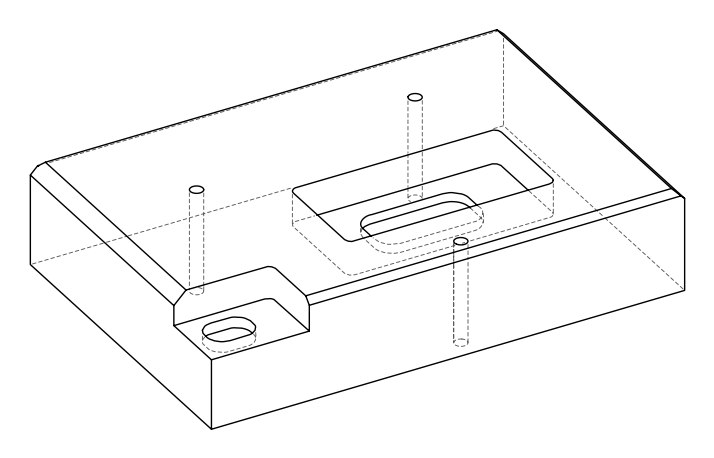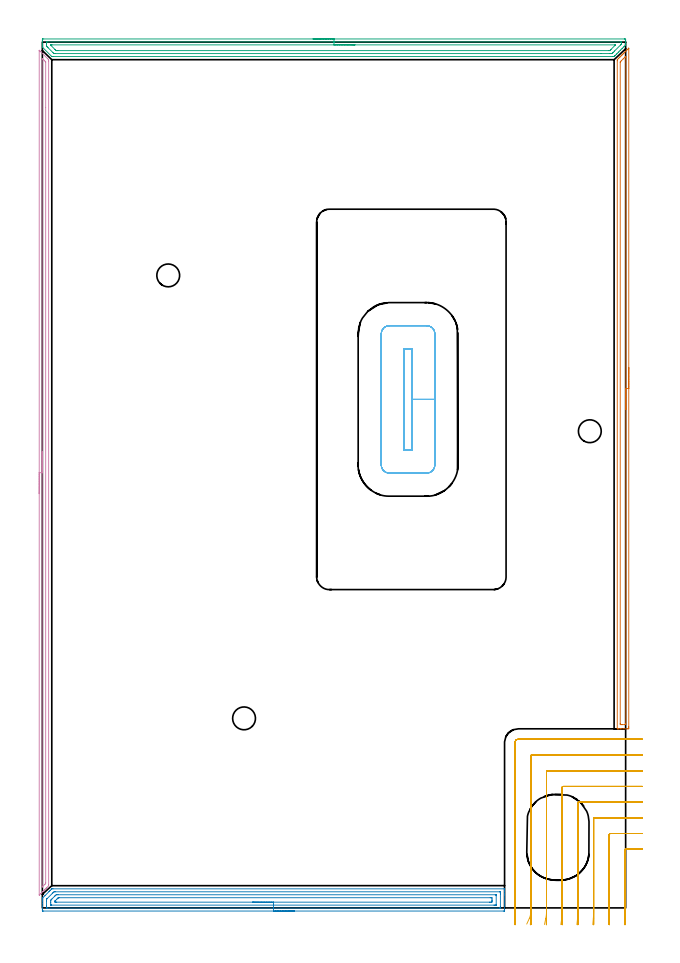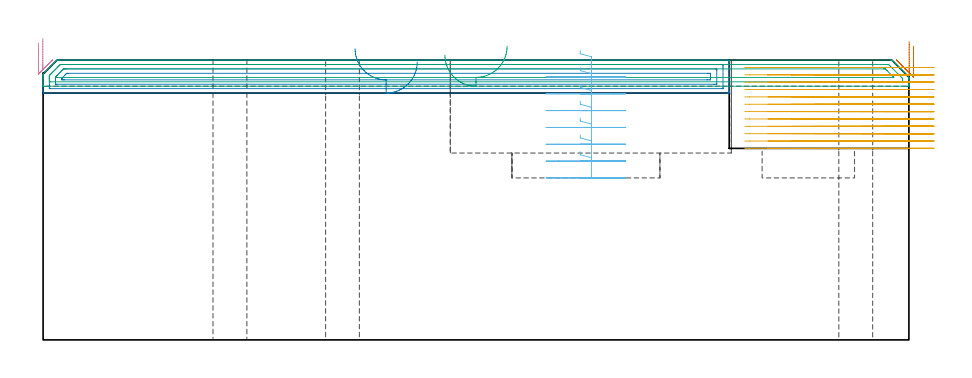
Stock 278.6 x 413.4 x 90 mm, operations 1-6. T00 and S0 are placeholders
(PLAN: 14 operations, 6 tool changes, 101 min)
(1 AREA_MILL | FG_CHAMFER_SURFACE | UGT0205_001 | 5.36 min | 5007 mm3)
(2 AREA_MILL_1 | FG_CHAMFER_SURFACE_1 | UGT0205_001 | 7.27 min | 12730 mm3)
(3 AREA_MILL_2 | FG_CHAMFER_SURFACE_2 | UGT0205_001 | 6.85 min | 9745 mm3)
(4 AREA_MILL_3 | FG_CHAMFER_SURFACE_3 | UGT0205_001 | 6.56 min | 4020 mm3)
(5 MILL_CORNER_NOTCH_RECTANGULAR | CORNER_NOTCH_RECTANGULAR | NXT0201_013 | Follow Part, ap 2.5, ae 75% | 20.86 min | 139707 mm3)
(6 MILL_RECTANGULAR_POCKET | POCKET_RECTANGULAR_STRAIGHT | UGT0201_105 | Follow Part, ap 5.5, ae 75% | 5.15 min | 159506 mm3)
(7 MILL_RECTANGULAR_POCKET_1 | POCKET_RECTANGULAR_STRAIGHT_1 | NXT0201_013 | Follow Part, ap 2.5, ae 75% | 47.19 min | 364197 mm3)
(8 MILL_RECTANGULAR_POCKET_2 | POCKET_RECTANGULAR_STRAIGHT_2 | UGT0201_105 | Follow Part, ap 5.5, ae 75% | 0.47 min | 10042 mm3)
(9 SPOT_DRILL | STEP1HOLE | NXT0321_9005460120000 | 0.03 min | 26 mm3)
(10 SPOT_DRILL_1 | STEP1HOLE_1 | NXT0321_9005460120000 | 0.03 min | 25 mm3)
(11 SPOT_DRILL_2 | STEP1HOLE_2 | NXT0321_9005460120000 | 0.03 min | 12 mm3)
(12 DRILL_THROUGH_HOLE_INTO_CENTER | STEP1HOLE | UGT0301_221 | 0.39 min | 8352 mm3)
(13 DRILL_THROUGH_HOLE_INTO_CENTER_1 | STEP1HOLE_1 | UGT0301_221 | 0.39 min | 8352 mm3)
(14 DRILL_THROUGH_HOLE_INTO_CENTER_2 | STEP1HOLE_2 | UGT0301_221 | 0.39 min | 8385 mm3)
(TOOL UGT0205_001 | Chamfer Mill 20 x 3 x 45 deg. | D20 FL50 Z2)
(TOOL NXT0201_013 | ENDMILL 10mm | D10 FL30 Z4)
(TOOL UGT0201_105 | End Mill 22 mm | D22 FL25 Z2)
(TOOL NXT0321_9005460120000 | NC Spot Drill, 142deg, 12mm, Carbide, Uncoated | D12 PA142 FL30 Z2)
(TOOL UGT0301_221 | Twist Drill 10.9 mm | D10.9 PA118 FL92 Z2)
(OP 1 AREA_MILL)
G17 G21 G94 G90
T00 M6
G54
G17 G0 G90 X280. Y258. S1061 M3
G43 Z100. H0
Z94.5
G94 G1 Y257.962 Z93.628 F250.
Y257.848 Z92.764
Y257.659 Z91.912
Y257.397 Z91.08
Y257.063 Z90.274
Y256.66 Z89.5
Y256.192 Z88.764
Y255.66 Z88.072
Y255.071 Z87.429
Y254.428 Z86.84
Y253.736 Z86.308
Y253. Z85.84
Y252.226 Z85.437
Y251.42 Z85.103
Y250.588 Z84.841
Y249.736 Z84.652
Y248.872 Z84.538
Y248. Z84.5
Y86.489
X279.999 Y86.131 Z84.501
X279.994 Y85.601 Z84.503
X279.991 Y85.508 Z84.505
X279.468 Y85.5 Z85.028
X277.694 Z86.801
X276.285 Z88.212
X275.919 Z88.576
X275.188 Z89.311
X274.938 Z89.561
X274.536 Z89.955
X274.503 Y85.509 Z89.988
X274.5 Y85.684 Z90.
Y404.503
X274.507 Y405. Z89.993
X274.523 Y405.023 Z89.977
X275.032 Y405.534 Z89.464
X275.424 Y405.924 Z89.076
X275.53 Y406.03 Z88.97
X275.791 Y406.291 Z88.708
X275.919 Y406.421 Z88.577
X276.291 Y406.791 Z88.209
X276.438 Y406.938 Z88.061
X276.685 Y407.186 Z87.813
X276.806 Y407.308 Z87.69
X277.157 Y407.657 Z87.342
X277.347 Y407.847 Z87.153
X277.579 Y408.08 Z86.919
X277.694 Y408.195 Z86.802
X278.024 Y408.524 Z86.476
X278.256 Y408.756 Z86.244
X278.473 Y408.974 Z86.025
X278.581 Y409.083 Z85.915
X279.024 Y409.525 Z85.475
X279.468 Y409.97 Z85.028
X279.912 Y410.412 Z84.588
X279.967 Y410.465 Z84.532
X279.994 Y410.483 Z84.504
X280. Y410.465 Z84.5
Y248.
X278.586 Z85.914
Y87.92
X278.581 Y87.51 Z85.919
X278.109 Y87.501 Z86.391
X276.806 Y87.5 Z87.694
X276.334 Y87.501 Z88.166
X275.919 Y87.51 Z88.581
X275.914 Y87.92 Z88.586
Y87.925
Y403.609
X275.919 Y403.957 Z88.581
X276.187 Y404.233 Z88.313
X276.453 Y404.503 Z88.047
X277.347 Y405.397 Z87.153
X278.241 Y406.291 Z86.259
X278.413 Y406.46 Z86.087
X278.581 Y406.619 Z85.919
X278.586 Y406.291 Z85.914
Y248.
Y247.128 Z85.952
Y246.264 Z86.066
Y245.412 Z86.255
Y244.58 Z86.517
Y243.774 Z86.851
Y243. Z87.254
Y242.264 Z87.723
Y241.572 Z88.254
Y240.929 Z88.843
Y240.34 Z89.486
Y239.808 Z90.179
Y239.34 Z90.914
Y238.937 Z91.688
Y238.603 Z92.494
Y238.341 Z93.326
Y238.152 Z94.178
Y238.038 Z95.043
Y238. Z95.914
G0 Z100.
M5
M2
(OP 2 AREA_MILL_1)
G17 G21 G94 G90
T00 M6
G54
G17 G0 G90 X120.35 Y-1.5 S1061 M3
G43 Z100. H0
Z89.4
G94 G1 X120.312 Z88.528 F250.
X120.198 Z87.664
X120.009 Z86.812
X119.747 Z85.98
X119.413 Z85.174
X119.01 Z84.4
X118.542 Z83.664
X118.01 Z82.972
X117.421 Z82.329
X116.778 Z81.74
X116.086 Z81.208
X115.35 Z80.74
X114.576 Z80.337
X113.77 Z80.003
X112.938 Z79.741
X112.086 Z79.552
X111.222 Z79.438
X110.35 Z79.4
X0.603
X0.15 Y-1.495 Z79.402
X0.009 Y-1.491 Z79.405
X0. Y-1.048 Z79.848
Y0.715 Z81.61
Y2.169 Z83.065
Y3.359 Z84.254
Y3.978 Z84.877
Y4.241 Z85.14
X0.001 Y4.373 Z85.272
X0.01 Y4.607 Z85.504
X0.082 Y4.681 Z85.579
X0.157 Y4.758 Z85.655
X1.227 Y5.827 Z86.726
X3.166 Y7.767 Z88.665
X3.279 Y7.881 Z88.777
X3.635 Y8.235 Z89.135
X3.809 Y8.41 Z89.309
X4.49 Y9.09 Z89.988
X4.504 Y9.093 Z89.989
X5.064 Y9.1 Z90.
X220.543
X220.692 Y9.097 Z89.988
X220.695 Y9.096 Z89.987
X220.7 Y8.783 Z89.682
Y8.385 Z89.285
Y7.767 Z88.661
Y6.576 Z87.473
Y6.004 Z86.898
Y-1.048 Z79.849
X220.698 Y-1.336 Z79.561
X220.69 Y-1.492 Z79.406
X220.533 Y-1.499 Z79.399
X220.097 Y-1.5 Z79.4
X110.35
Y-0.086 Z80.814
X2.387 Y-0.085 Z80.815
X2.304 Y-0.084 Z80.816
X2.024 Y-0.079 Z80.821
X2.01 Y0.012 Z80.912
X2.003 Y0.213 Z81.113
X2.001 Y0.715 Z81.615
X2. Y1.097 Z81.997
Y3.359 Z84.259
Y3.741 Z84.641
X2.003 Y3.991 Z84.891
X2.007 Y4.116 Z85.016
X2.01 Y4.145 Z85.045
X2.032 Y4.172 Z85.072
X2.094 Y4.241 Z85.141
X2.238 Y4.388 Z85.288
X2.387 Y4.538 Z85.438
X4.735 Y6.885 Z87.785
X4.899 Y7.049 Z87.949
X5.064 Y7.213 Z88.113
X5.348 Y7.486 Z88.386
X5.556 Y7.679 Z88.579
X5.956 Y7.684 Z88.584
X6.039 Y7.685 Z88.585
X218.313
X218.396 Y7.684 Z88.584
X218.676 Y7.679 Z88.579
X218.69 Y7.588 Z88.488
X218.697 Y7.387 Z88.287
X218.699 Y6.885 Z87.785
X218.7 Y6.503 Z87.403
X218.699 Y0.715 Z81.615
X218.698 Y0.334 Z81.234
X218.69 Y-0.05 Z80.85
X218.684 Y-0.08 Z80.82
X218.666 Y-0.081 Z80.819
X218.617 Y-0.084 Z80.816
X218.515 Y-0.085 Z80.815
X218.313 Y-0.086 Z80.814
X110.35
Y1.328 Z82.228
X4.443 Y1.329 Z82.229
X4.172 Y1.33 Z82.23
X4.082 Y1.332 Z82.232
X4.018 Y1.335 Z82.235
X4.01 Y1.427 Z82.327
X4.004 Y1.596 Z82.496
X4.001 Y1.765 Z82.665
X4. Y2.647 Z83.547
X4.001 Y3.359 Z84.259
X4.002 Y3.527 Z84.427
X4.01 Y3.696 Z84.596
X4.172 Y3.869 Z84.769
X4.357 Y4.057 Z84.957
X4.54 Y4.241 Z85.141
X5.956 Y5.657 Z86.557
X6.131 Y5.831 Z86.731
X6.308 Y6.004 Z86.904
X6.584 Y6.265 Z87.165
X6.848 Y6.268 Z87.168
X7.47 Y6.271 Z87.171
X216.257
X216.528 Y6.27 Z87.17
X216.618 Y6.268 Z87.168
X216.682 Y6.265 Z87.165
X216.69 Y6.173 Z87.073
X216.696 Y6.004 Z86.904
X216.699 Y5.835 Z86.735
Y1.428 Z82.328
X216.693 Y1.371 Z82.271
X216.688 Y1.335 Z82.235
X216.663 Y1.333 Z82.233
X216.528 Y1.331 Z82.231
X215.907 Y1.329 Z82.229
X215.636 Y1.328 Z82.228
X110.35
Y2.743 Z83.643
X6.848
X6.579 Y2.744 Z83.644
X6.13 Y2.748 Z83.648
X6.015 Y2.75 Z83.65
X6.009 Y2.931 Z83.831
X6.007 Y3.123 Z84.023
X6.01 Y3.219 Z84.119
X6.019 Y3.258 Z84.158
X6.036 Y3.28 Z84.18
X6.111 Y3.359 Z84.259
X6.989 Y4.241 Z85.141
X7.364 Y4.613 Z85.513
X7.492 Y4.737 Z85.637
X7.596 Y4.835 Z85.735
X7.627 Y4.85 Z85.75
X7.663 Y4.853 Z85.753
X7.741 Y4.855 Z85.755
X8.009 Y4.857 Z85.757
X213.852
X214.121 Y4.856 Z85.756
X214.583 Y4.852 Z85.752
X214.689 Y4.85 Z85.75
X214.7 Y4.241 Z85.141
Y3.403 Z84.303
X214.699 Y3.359 Z84.259
X214.69 Y2.94 Z83.84
X214.674 Y2.75 Z83.65
X214.471 Y2.747 Z83.647
X213.852 Y2.744 Z83.644
X213.583 Y2.743 Z83.643
X110.35
X109.478 Z83.681
X108.614 Z83.795
X107.762 Z83.983
X106.93 Z84.246
X106.124 Z84.58
X105.35 Z84.982
X104.614 Z85.451
X103.922 Z85.982
X103.279 Z86.572
X102.69 Z87.215
X102.158 Z87.907
X101.69 Z88.643
X101.287 Z89.416
X100.953 Z90.222
X100.691 Z91.054
X100.502 Z91.906
X100.388 Z92.771
X100.35 Z93.643
G0 Z100.
M5
M2
(OP 3 AREA_MILL_2)
G17 G21 G94 G90
T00 M6
G54
G17 G0 G90 X129.25 Y414.9 S1061 M3
G43 Z100. H0
Z91.6
G94 G1 X129.288 Z90.728 F250.
X129.402 Z89.864
X129.591 Z89.012
X129.853 Z88.18
X130.187 Z87.374
X130.59 Z86.6
X131.059 Z85.864
X131.59 Z85.172
X132.179 Z84.529
X132.822 Z83.94
X133.514 Z83.409
X134.25 Z82.94
X135.024 Z82.537
X135.83 Z82.203
X136.662 Z81.941
X137.514 Z81.752
X138.378 Z81.638
X139.25 Z81.6
X277.869
X278.004 Y414.899 Z81.601
X278.498 Y414.891 Z81.605
X278.5 Y414.643 Z81.854
Y414.275 Z82.221
Y413.75 Z82.746
Y413.381 Z83.114
Y412.593 Z83.905
Y412.488 Z84.01
Y412.093 Z84.405
X278.497 Y412.041 Z84.457
X278.494 Y412.005 Z84.492
X278.465 Y411.968 Z84.53
X278.312 Y411.811 Z84.688
X277.876 Y411.376 Z85.124
X277.649 Y411.147 Z85.349
X276.983 Y410.483 Z86.017
X276.755 Y410.253 Z86.243
X276.091 Y409.591 Z86.909
X275.861 Y409.359 Z87.137
X275.199 Y408.699 Z87.801
X274.967 Y408.465 Z88.031
X274.306 Y407.806 Z88.694
X274.073 Y407.572 Z88.925
X273.397 Y406.897 Z89.603
X273.331 Y406.831 Z89.669
X273.02 Y406.523 Z89.977
X273. Y406.507 Z89.993
X272.503 Y406.5 Z90.
X5.103
X4.505 Y406.499 Z89.984
X4.348 Y406.65 Z89.847
X0.146 Y410.852 Z85.644
X0.072 Y410.925 Z85.568
X0.01 Y410.998 Z85.493
X0.002 Y411.065 Z85.426
X0. Y411.515 Z84.984
Y411.751 Z84.749
Y412.488 Z84.008
Y413.75 Z82.747
X0.003 Y414.275 Z82.22
X0.007 Y414.891 Z81.605
X0.014 Y414.893 Z81.603
X0.632 Y414.9 Z81.6
X139.25
Y413.486 Z83.014
X276.08 Y413.485 Z83.015
X276.184 Y413.484 Z83.016
X276.392 Y413.479 Z83.021
X276.491 Y413.472 Z83.028
X276.494 Y413.441 Z83.059
X276.496 Y413.381 Z83.119
X276.497 Y412.964 Z83.536
X276.49 Y412.488 Z84.012
X276.478 Y412.439 Z84.061
X276.442 Y412.398 Z84.102
X276.384 Y412.336 Z84.164
X276.309 Y412.259 Z84.241
X276.08 Y412.029 Z84.471
X273.18 Y409.129 Z87.371
X272.503 Y408.452 Z88.048
X272.285 Y408.236 Z88.264
X272.062 Y408.018 Z88.482
X271.971 Y407.933 Z88.567
X271.816 Y407.921 Z88.579
X271.71 Y407.917 Z88.583
X271.608 Y407.915 Z88.585
X270.818 Y407.914 Z88.586
X266.682
X5.997
X5.55 Y407.921 Z88.579
X5.509 Y407.952 Z88.548
X5.438 Y408.018 Z88.482
X5.103 Y408.347 Z88.153
X2.75 Y410.7 Z85.8
X2.42 Y411.031 Z85.469
X2.145 Y411.315 Z85.185
X2.01 Y411.456 Z85.044
X2.007 Y411.594 Z84.906
X2.001 Y412.012 Z84.488
Y412.488 Z84.012
X2.002 Y412.906 Z83.594
X2.01 Y413.381 Z83.119
X2.012 Y413.479 Z83.021
X2.211 Y413.483 Z83.017
X2.316 Y413.485 Z83.015
X139.25 Y413.486 Z83.014
Y412.072 Z84.428
X273.397 Y412.071 Z84.429
X273.49 Y412.07 Z84.43
X273.608 Y412.067 Z84.433
X273.644 Y412.065 Z84.435
X273.624 Y412.035 Z84.465
X273.574 Y411.979 Z84.521
X273.495 Y411.896 Z84.604
X273.397 Y411.796 Z84.704
X271.508 Y409.907 Z86.593
X271.407 Y409.806 Z86.694
X271.057 Y409.463 Z87.037
X270.938 Y409.349 Z87.151
X270.919 Y409.335 Z87.165
X270.893 Y409.333 Z87.167
X270.833 Y409.33 Z87.17
X270.714 Y409.329 Z87.171
X270.298 Y409.328 Z87.172
X7.37 Y409.329 Z87.171
X6.892 Y409.33 Z87.17
X6.733 Y409.332 Z87.168
X6.606 Y409.335 Z87.165
X6.572 Y409.339 Z87.161
X6.547 Y409.36 Z87.14
X6.495 Y409.408 Z87.092
X6.093 Y409.806 Z86.694
X5.997 Y409.902 Z86.598
X4.209 Y411.692 Z84.808
X4.069 Y411.842 Z84.658
X4.01 Y411.913 Z84.587
X4.007 Y411.956 Z84.544
Y412.022 Z84.478
X4.01 Y412.063 Z84.437
X4.069 Y412.065 Z84.435
X4.209 Y412.068 Z84.432
X4.626 Y412.071 Z84.429
X139.25 Y412.072 Z84.428
X140.122 Z84.467
X140.987 Z84.58
X141.838 Z84.769
X142.67 Z85.032
X143.476 Z85.365
X144.25 Z85.768
X144.986 Z86.237
X145.678 Z86.768
X146.321 Z87.357
X146.91 Z88.001
X147.442 Z88.693
X147.91 Z89.428
X148.313 Z90.202
X148.647 Z91.008
X148.909 Z91.84
X149.098 Z92.692
X149.212 Z93.557
X149.25 Z94.428
G0 Z100.
M5
M2
(OP 4 AREA_MILL_3)
G17 G21 G94 G90
T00 M6
G54
G17 G0 G90 X-1.5 Y197.8 S1061 M3
G43 Z100. H0
Z95.5
G94 G1 Y197.838 Z94.628 F250.
Y197.952 Z93.764
Y198.141 Z92.912
Y198.403 Z92.08
Y198.737 Z91.274
Y199.14 Z90.5
Y199.609 Z89.764
Y200.14 Z89.072
Y200.729 Z88.429
Y201.372 Z87.84
Y202.064 Z87.308
Y202.8 Z86.84
Y203.574 Z86.437
Y204.38 Z86.103
Y205.212 Z85.841
Y206.064 Z85.652
Y206.928 Z85.538
Y207.8 Z85.5
Y409.203
X-1.495 Y409.473 Z85.505
X-1.494 Y409.482 Z85.506
X-1.473 Y409.473 Z85.527
X-1.419 Y409.419 Z85.581
X-1.017 Y409.019 Z85.979
X2.517 Y405.484 Z89.515
X2.962 Y405.038 Z89.961
X2.998 Y404.995 Z89.985
X3. Y404.409 Z90.
Y11.191
X2.998 Y10.604 Z89.985
X2.962 Y10.561 Z89.961
X2.168 Y9.768 Z89.168
X1.928 Y9.527 Z88.925
X1.805 Y9.404 Z88.802
X1.304 Y8.904 Z88.304
X1.045 Y8.643 Z88.041
X0.911 Y8.51 Z87.908
X0.44 Y8.04 Z87.44
X0.161 Y7.759 Z87.157
X-0.424 Y7.176 Z86.576
X-0.723 Y6.875 Z86.272
X-1.259 Y6.34 Z85.74
X-1.324 Y6.276 Z85.675
X-1.459 Y6.147 Z85.539
X-1.495 Y6.116 Z85.503
X-1.5 Y6.317 Z85.5
Y207.8
X-0.086 Z86.914
X-0.085 Y405.253 Z86.915
X-0.083 Y405.303 Z86.917
X-0.067 Y405.605 Z86.933
X0.026 Y405.518 Z87.026
X0.247 Y405.303 Z87.247
X0.75 Y404.8 Z87.75
X1.14 Y404.409 Z88.14
X1.538 Y404.001 Z88.538
X1.579 Y403.955 Z88.579
X1.582 Y403.933 Z88.582
X1.585 Y403.881 Z88.585
X1.586 Y382.206 Z88.586
X1.585 Y12.085 Z88.585
X1.579 Y11.667 Z88.579
X1.383 Y11.445 Z88.383
X1.14 Y11.191 Z88.14
X0.154 Y10.204 Z87.154
X0.054 Y10.107 Z87.054
X-0.044 Y10.018 Z86.956
X-0.079 Y9.997 Z86.921
X-0.085 Y10.248 Z86.915
Y10.297
X-0.086 Y207.8 Z86.914
Y208.672 Z86.952
Y209.537 Z87.066
Y210.388 Z87.255
Y211.22 Z87.517
Y212.026 Z87.851
Y212.8 Z88.254
Y213.536 Z88.723
Y214.228 Z89.254
Y214.871 Z89.843
Y215.46 Z90.486
Y215.992 Z91.178
Y216.46 Z91.914
Y216.863 Z92.688
Y217.197 Z93.494
Y217.459 Z94.326
Y217.648 Z95.178
Y217.762 Z96.043
Y217.8 Z96.914
G0 Z100.
M5
M2
(OP 5 MILL_CORNER_NOTCH_RECTANGULAR)
G17 G21 G94 G90
T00 M6
G54
G17 G0 G90 X286.5 Y28. S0 M3
G43 Z100. H0
Z87.633
G94 G1 X283.5 F250.
X278.696 F500.
G3 X278.2 Y27.504 R0.5
G1 Y-1.887
G2 X278.108 Y-5. R52.5
G1 X277.93 Y-7.995 F250.
G0 Z100.
X286.5 Y35.5
Z87.633
G1 X283.5
X271.196 F500.
G3 X270.7 Y35.004 R0.5
G1 Y-1.887
G2 X270.592 Y-5. R45.
G1 X270.385 Y-7.993 F250.
G0 Z100.
X286.5 Y43.
Z87.633
G1 X283.5
X263.696 F500.
G3 X263.2 Y42.504 R0.5
G1 Y-1.887
G2 X263.071 Y-5. R37.5
G1 X262.822 Y-7.99 F250.
G0 Z100.
X286.5 Y50.5
Z87.633
G1 X283.5
X256.196 F500.
G3 X255.7 Y50.004 R0.5
G1 Y-1.887
G2 X255.538 Y-5. R30.
G1 X255.227 Y-7.984 F250.
G0 Z100.
X286.5 Y58.
Z87.633
G1 X283.5
X248.696 F500.
G3 X248.2 Y57.504 R0.5
G1 Y-1.887
G2 X247.984 Y-5. R22.5
G1 X247.569 Y-7.971 F250.
G0 Z100.
X286.5 Y65.5
Z87.633
G1 X283.5
X241.197 F500.
G3 X240.7 Y65.003 R0.5
G1 Y-1.887
G2 X240.373 Y-5. R15.
G1 X239.751 Y-7.935 F250.
G0 Z100.
X286.5 Y73.
Z87.633
G1 X283.5
X233.697 F500.
G3 X233.2 Y72.503 R0.5
G1 Y-1.887
G2 X232.524 Y-5. R7.5
G1 X231.279 Y-7.729 F250.
G0 Z100.
X286.5 Y80.5
Z87.633
G1 X283.5
X227.2 F500.
G3 X225.7 Y79. R1.5
G1 Y-1.887
Y-4.887 F250.
G0 Z100.
X286.5 Y28.
Z85.267
G1 X283.5
X278.696 F500.
G3 X278.2 Y27.504 R0.5
G1 Y-4.473
G2 X278.197 Y-5. R52.5
G1 X278.167 Y-8. F250.
G0 Z100.
X286.5 Y35.5
Z85.267
G1 X283.5
X271.196 F500.
G3 X270.7 Y35.004 R0.5
G1 Y-4.473
G2 X270.697 Y-5. R45.
G1 X270.662 Y-8. F250.
G0 Z100.
X286.5 Y43.
Z85.267
G1 X283.5
X263.696 F500.
G3 X263.2 Y42.504 R0.5
G1 Y-4.473
G2 X263.196 Y-5. R37.5
G1 X263.154 Y-8. F250.
G0 Z100.
X286.5 Y50.5
Z85.267
G1 X283.5
X256.196 F500.
G3 X255.7 Y50.004 R0.5
G1 Y-4.473
G2 X255.695 Y-5. R30.
G1 X255.643 Y-8. F250.
G0 Z100.
X286.5 Y58.
Z85.267
G1 X283.5
X248.696 F500.
G3 X248.2 Y57.504 R0.5
G1 Y-4.473
G2 X248.194 Y-5. R22.5
G1 X248.124 Y-7.999 F250.
G0 Z100.
X286.5 Y65.5
Z85.267
G1 X283.5
X241.197 F500.
G3 X240.7 Y65.003 R0.5
G1 Y-4.473
G2 X240.691 Y-5. R15.
G1 X240.585 Y-7.998 F250.
G0 Z100.
X286.5 Y73.
Z85.267
G1 X283.5
X233.697 F500.
G3 X233.2 Y72.503 R0.5
G1 Y-4.473
G2 X233.181 Y-5. R7.5
G1 X232.971 Y-7.993 F250.
G0 Z100.
X286.5 Y80.5
Z85.267
G1 X283.5
X227.2 F500.
G3 X225.7 Y79. R1.5
G1 Y-4.473
Y-7.473 F250.
G0 Z100.
X286.5 Y28.
Z82.9
G1 X283.5
X278.696 F500.
G3 X278.2 Y27.504 R0.5
G1 Y-5.
Y-8. F250.
G0 Z100.
X286.5 Y35.5
Z82.9
G1 X283.5
X271.196 F500.
G3 X270.7 Y35.004 R0.5
G1 Y-5.
Y-8. F250.
G0 Z100.
X286.5 Y43.
Z82.9
G1 X283.5
X263.696 F500.
G3 X263.2 Y42.504 R0.5
G1 Y-5.
Y-8. F250.
G0 Z100.
X286.5 Y50.5
Z82.9
G1 X283.5
X256.196 F500.
G3 X255.7 Y50.004 R0.5
G1 Y-5.
Y-8. F250.
G0 Z100.
X286.5 Y58.
Z82.9
G1 X283.5
X248.696 F500.
G3 X248.2 Y57.504 R0.5
G1 Y-5.
Y-8. F250.
G0 Z100.
X286.5 Y65.5
Z82.9
G1 X283.5
X241.197 F500.
G3 X240.7 Y65.003 R0.5
G1 Y-5.
Y-8. F250.
G0 Z100.
X286.5 Y73.
Z82.9
G1 X283.5
X233.697 F500.
G3 X233.2 Y72.503 R0.5
G1 Y-5.
Y-8. F250.
G0 Z100.
X286.5 Y80.5
Z82.9
G1 X283.5
X227.2 F500.
G3 X225.7 Y79. R1.5
G1 Y-5.
Y-8. F250.
G0 Z100.
X286.5 Y28.
Z80.533
G1 X283.5
X278.696 F500.
G3 X278.2 Y27.504 R0.5
G1 Y-5.
Y-8. F250.
G0 Z100.
X286.5 Y35.5
Z80.533
G1 X283.5
X271.196 F500.
G3 X270.7 Y35.004 R0.5
G1 Y-5.
Y-8. F250.
G0 Z100.
X286.5 Y43.
Z80.533
G1 X283.5
X263.696 F500.
G3 X263.2 Y42.504 R0.5
G1 Y-5.
Y-8. F250.
G0 Z100.
X286.5 Y50.5
Z80.533
G1 X283.5
X256.196 F500.
G3 X255.7 Y50.004 R0.5
G1 Y-5.
Y-8. F250.
G0 Z100.
X286.5 Y58.
Z80.533
G1 X283.5
X248.696 F500.
G3 X248.2 Y57.504 R0.5
G1 Y-5.
Y-8. F250.
G0 Z100.
X286.5 Y65.5
Z80.533
G1 X283.5
X241.197 F500.
G3 X240.7 Y65.003 R0.5
G1 Y-5.
Y-8. F250.
G0 Z100.
X286.5 Y73.
Z80.533
G1 X283.5
X233.697 F500.
G3 X233.2 Y72.503 R0.5
G1 Y-5.
Y-8. F250.
G0 Z100.
X286.5 Y80.5
Z80.533
G1 X283.5
X227.2 F500.
G3 X225.7 Y79. R1.5
G1 Y-5.
Y-8. F250.
G0 Z100.
X286.5 Y28.
Z78.167
G1 X283.5
X278.695 F500.
G3 X278.2 Y27.505 R0.5
G1 Y-5.
Y-8. F250.
G0 Z100.
X286.5 Y35.5
Z78.167
G1 X283.5
X271.196 F500.
G3 X270.7 Y35.004 R0.5
G1 Y-5.
Y-8. F250.
G0 Z100.
X286.5 Y43.
Z78.167
G1 X283.5
X263.696 F500.
G3 X263.2 Y42.504 R0.5
G1 Y-5.
Y-8. F250.
G0 Z100.
X286.5 Y50.5
Z78.167
G1 X283.5
X256.196 F500.
G3 X255.7 Y50.004 R0.5
G1 Y-5.
Y-8. F250.
G0 Z100.
X286.5 Y58.
Z78.167
G1 X283.5
X248.696 F500.
G3 X248.2 Y57.504 R0.5
G1 Y-5.
Y-8. F250.
G0 Z100.
X286.5 Y65.5
Z78.167
G1 X283.5
X241.197 F500.
G3 X240.7 Y65.004 R0.5
G1 Y-5.
Y-8. F250.
G0 Z100.
X286.5 Y73.
Z78.167
G1 X283.5
X233.697 F500.
G3 X233.2 Y72.503 R0.5
G1 Y-5.
Y-8. F250.
G0 Z100.
X286.5 Y80.5
Z78.167
G1 X283.5
X227.2 F500.
G3 X225.7 Y79. R1.5
G1 Y-5.
Y-8. F250.
G0 Z100.
X286.5 Y28.
Z75.8
G1 X283.5
X278.695 F500.
G3 X278.2 Y27.505 R0.5
G1 Y-5.
Y-8. F250.
G0 Z100.
X286.5 Y35.5
Z75.8
G1 X283.5
X271.196 F500.
G3 X270.7 Y35.004 R0.5
G1 Y-5.
Y-8. F250.
G0 Z100.
X286.5 Y43.
Z75.8
G1 X283.5
X263.696 F500.
G3 X263.2 Y42.504 R0.5
G1 Y-5.
Y-8. F250.
G0 Z100.
X286.5 Y50.5
Z75.8
G1 X283.5
X256.196 F500.
G3 X255.7 Y50.004 R0.5
G1 Y-5.
Y-8. F250.
G0 Z100.
X286.5 Y58.
Z75.8
G1 X283.5
X248.696 F500.
G3 X248.2 Y57.504 R0.5
G1 Y-5.
Y-8. F250.
G0 Z100.
X286.5 Y65.5
Z75.8
G1 X283.5
X241.197 F500.
G3 X240.7 Y65.004 R0.5
G1 Y-5.
Y-8. F250.
G0 Z100.
X286.5 Y73.
Z75.8
G1 X283.5
X233.697 F500.
G3 X233.2 Y72.503 R0.5
G1 Y-5.
Y-8. F250.
G0 Z100.
X286.5 Y80.5
Z75.8
G1 X283.5
X227.2 F500.
G3 X225.7 Y79. R1.5
G1 Y-5.
Y-8. F250.
G0 Z100.
X286.5 Y28.
Z73.433
G1 X283.5
X278.695 F500.
G3 X278.2 Y27.505 R0.5
G1 Y-5.
Y-8. F250.
G0 Z100.
X286.5 Y35.5
Z73.433
G1 X283.5
X271.196 F500.
G3 X270.7 Y35.004 R0.5
G1 Y-5.
Y-8. F250.
G0 Z100.
X286.5 Y43.
Z73.433
G1 X283.5
X263.696 F500.
G3 X263.2 Y42.504 R0.5
G1 Y-5.
Y-8. F250.
G0 Z100.
X286.5 Y50.5
Z73.433
G1 X283.5
X256.196 F500.
G3 X255.7 Y50.004 R0.5
G1 Y-5.
Y-8. F250.
G0 Z100.
X286.5 Y58.
Z73.433
G1 X283.5
X248.696 F500.
G3 X248.2 Y57.504 R0.5
G1 Y-5.
Y-8. F250.
G0 Z100.
X286.5 Y65.5
Z73.433
G1 X283.5
X241.197 F500.
G3 X240.7 Y65.004 R0.5
G1 Y-5.
Y-8. F250.
G0 Z100.
X286.5 Y73.
Z73.433
G1 X283.5
X233.697 F500.
G3 X233.2 Y72.503 R0.5
G1 Y-5.
Y-8. F250.
G0 Z100.
X286.5 Y80.5
Z73.433
G1 X283.5
X227.2 F500.
G3 X225.7 Y79. R1.5
G1 Y-5.
Y-8. F250.
G0 Z100.
X286.5 Y28.
Z71.067
G1 X283.5
X278.695 F500.
G3 X278.2 Y27.505 R0.5
G1 Y-5.
Y-8. F250.
G0 Z100.
X286.5 Y35.5
Z71.067
G1 X283.5
X271.196 F500.
G3 X270.7 Y35.004 R0.5
G1 Y-5.
Y-8. F250.
G0 Z100.
X286.5 Y43.
Z71.067
G1 X283.5
X263.696 F500.
G3 X263.2 Y42.504 R0.5
G1 Y-5.
Y-8. F250.
G0 Z100.
X286.5 Y50.5
Z71.067
G1 X283.5
X256.196 F500.
G3 X255.7 Y50.004 R0.5
G1 Y-5.
Y-8. F250.
G0 Z100.
X286.5 Y58.
Z71.067
G1 X283.5
X248.696 F500.
G3 X248.2 Y57.504 R0.5
G1 Y-5.
Y-8. F250.
G0 Z100.
X286.5 Y65.5
Z71.067
G1 X283.5
X241.197 F500.
G3 X240.7 Y65.004 R0.5
G1 Y-5.
Y-8. F250.
G0 Z100.
X286.5 Y73.
Z71.067
G1 X283.5
X233.697 F500.
G3 X233.2 Y72.503 R0.5
G1 Y-5.
Y-8. F250.
G0 Z100.
X286.5 Y80.5
Z71.067
G1 X283.5
X227.2 F500.
G3 X225.7 Y79. R1.5
G1 Y-5.
Y-8. F250.
G0 Z100.
X286.5 Y28.
Z68.7
G1 X283.5
X278.695 F500.
G3 X278.2 Y27.505 R0.5
G1 Y-5.
Y-8. F250.
G0 Z100.
X286.5 Y35.5
Z68.7
G1 X283.5
X271.196 F500.
G3 X270.7 Y35.004 R0.5
G1 Y-5.
Y-8. F250.
G0 Z100.
X286.5 Y43.
Z68.7
G1 X283.5
X263.696 F500.
G3 X263.2 Y42.504 R0.5
G1 Y-5.
Y-8. F250.
G0 Z100.
X286.5 Y50.5
Z68.7
G1 X283.5
X256.196 F500.
G3 X255.7 Y50.004 R0.5
G1 Y-5.
Y-8. F250.
G0 Z100.
X286.5 Y58.
Z68.7
G1 X283.5
X248.696 F500.
G3 X248.2 Y57.504 R0.5
G1 Y-5.
Y-8. F250.
G0 Z100.
X286.5 Y65.5
Z68.7
G1 X283.5
X241.197 F500.
G3 X240.7 Y65.004 R0.5
G1 Y-5.
Y-8. F250.
G0 Z100.
X286.5 Y73.
Z68.7
G1 X283.5
X233.697 F500.
G3 X233.2 Y72.503 R0.5
G1 Y-5.
Y-8. F250.
G0 Z100.
X286.5 Y80.5
Z68.7
G1 X283.5
X227.2 F500.
G3 X225.7 Y79. R1.5
G1 Y-5.
Y-8. F250.
G0 Z100.
X286.5 Y28.
Z66.333
G1 X283.5
X278.695 F500.
G3 X278.2 Y27.505 R0.5
G1 Y-5.
Y-8. F250.
G0 Z100.
X286.5 Y35.5
Z66.333
G1 X283.5
X271.196 F500.
G3 X270.7 Y35.004 R0.5
G1 Y-5.
Y-8. F250.
G0 Z100.
X286.5 Y43.
Z66.333
G1 X283.5
X263.696 F500.
G3 X263.2 Y42.504 R0.5
G1 Y-5.
Y-8. F250.
G0 Z100.
X286.5 Y50.5
Z66.333
G1 X283.5
X256.196 F500.
G3 X255.7 Y50.004 R0.5
G1 Y-5.
Y-8. F250.
G0 Z100.
X286.5 Y58.
Z66.333
G1 X283.5
X248.696 F500.
G3 X248.2 Y57.504 R0.5
G1 Y-5.
Y-8. F250.
G0 Z100.
X286.5 Y65.5
Z66.333
G1 X283.5
X241.197 F500.
G3 X240.7 Y65.004 R0.5
G1 Y-5.
Y-8. F250.
G0 Z100.
X286.5 Y73.
Z66.333
G1 X283.5
X233.697 F500.
G3 X233.2 Y72.503 R0.5
G1 Y-5.
Y-8. F250.
G0 Z100.
X286.5 Y80.5
Z66.333
G1 X283.5
X227.2 F500.
G3 X225.7 Y79. R1.5
G1 Y-5.
Y-8. F250.
G0 Z100.
X286.5 Y28.
Z63.967
G1 X283.5
X278.695 F500.
G3 X278.2 Y27.505 R0.5
G1 Y-5.
Y-8. F250.
G0 Z100.
X286.5 Y35.5
Z63.967
G1 X283.5
X271.196 F500.
G3 X270.7 Y35.004 R0.5
G1 Y-5.
Y-8. F250.
G0 Z100.
X286.5 Y43.
Z63.967
G1 X283.5
X263.696 F500.
G3 X263.2 Y42.504 R0.5
G1 Y-5.
Y-8. F250.
G0 Z100.
X286.5 Y50.5
Z63.967
G1 X283.5
X256.196 F500.
G3 X255.7 Y50.004 R0.5
G1 Y-5.
Y-8. F250.
G0 Z100.
X286.5 Y58.
Z63.967
G1 X283.5
X248.696 F500.
G3 X248.2 Y57.504 R0.5
G1 Y-5.
Y-8. F250.
G0 Z100.
X286.5 Y65.5
Z63.967
G1 X283.5
X241.197 F500.
G3 X240.7 Y65.004 R0.5
G1 Y-5.
Y-8. F250.
G0 Z100.
X286.5 Y73.
Z63.967
G1 X283.5
X233.697 F500.
G3 X233.2 Y72.503 R0.5
G1 Y-5.
Y-8. F250.
G0 Z100.
X286.5 Y80.5
Z63.967
G1 X283.5
X227.2 F500.
G3 X225.7 Y79. R1.5
G1 Y-5.
Y-8. F250.
G0 Z100.
X286.5 Y28.
Z61.6
G1 X283.5
X278.695 F500.
G3 X278.2 Y27.505 R0.5
G1 Y-5.
Y-8. F250.
G0 Z100.
X286.5 Y35.5
Z61.6
G1 X283.5
X271.196 F500.
G3 X270.7 Y35.004 R0.5
G1 Y-5.
Y-8. F250.
G0 Z100.
X286.5 Y43.
Z61.6
G1 X283.5
X263.696 F500.
G3 X263.2 Y42.504 R0.5
G1 Y-5.
Y-8. F250.
G0 Z100.
X286.5 Y50.5
Z61.6
G1 X283.5
X256.196 F500.
G3 X255.7 Y50.004 R0.5
G1 Y-5.
Y-8. F250.
G0 Z100.
X286.5 Y58.
Z61.6
G1 X283.5
X248.696 F500.
G3 X248.2 Y57.504 R0.5
G1 Y-5.
Y-8. F250.
G0 Z100.
X286.5 Y65.5
Z61.6
G1 X283.5
X241.197 F500.
G3 X240.7 Y65.004 R0.5
G1 Y-5.
Y-8. F250.
G0 Z100.
X286.5 Y73.
Z61.6
G1 X283.5
X233.697 F500.
G3 X233.2 Y72.503 R0.5
G1 Y-5.
Y-8. F250.
G0 Z100.
X286.5 Y80.5
Z61.6
G1 X283.5
X227.2 F500.
G3 X225.7 Y79. R1.5
G1 Y-5.
Y-8. F250.
G0 Z100.
M5
M2
(OP 6 MILL_RECTANGULAR_POCKET)
G17 G21 G94 G90
T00 M6
G54
G17 G0 G90 X172.8 Y222.202 S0 M3
G43 Z100. H0
Z93.
G94 G1 Y218.6 Z92.035 F250.
X176.4 Z91.07
Y242.8 Z84.586
Y267. F500.
X172.8
Y218.6
X176.4
Y242.8
X187.4
Y274.1
G3 X183.5 Y278. R3.9
G1 X165.7
G3 X161.8 Y274.1 R3.9
G1 Y211.5
G3 X165.7 Y207.6 R3.9
G1 X183.5
G3 X187.4 Y211.5 R3.9
G1 Y242.8
Y243.8
G0 X172.8 Y222.202 Z87.586
G1 Y218.6 Z86.62 F250.
X176.4 Z85.656
Y242.8 Z79.171
Y267. F500.
X172.8
Y218.6
X176.4
Y242.8
X187.4
Y274.1
G3 X183.5 Y278. R3.9
G1 X165.7
G3 X161.8 Y274.1 R3.9
G1 Y211.5
G3 X165.7 Y207.6 R3.9
G1 X183.5
G3 X187.4 Y211.5 R3.9
G1 Y242.8
Y243.8
G0 X172.8 Y222.202 Z82.171
G1 Y218.6 Z81.206 F250.
X176.4 Z80.241
Y242.8 Z73.757
Y267. F500.
X172.8
Y218.6
X176.4
Y242.8
X187.4
Y274.1
G3 X183.5 Y278. R3.9
G1 X165.7
G3 X161.8 Y274.1 R3.9
G1 Y211.5
G3 X165.7 Y207.6 R3.9
G1 X183.5
G3 X187.4 Y211.5 R3.9
G1 Y242.8
Y243.8
G0 X172.8 Y222.202 Z76.757
G1 Y218.6 Z75.792 F250.
X176.4 Z74.827
Y242.8 Z68.343
Y267. F500.
X172.8
Y218.6
X176.4
Y242.8
X187.4
Y274.1
G3 X183.5 Y278. R3.9
G1 X165.7
G3 X161.8 Y274.1 R3.9
G1 Y211.5
G3 X165.7 Y207.6 R3.9
G1 X183.5
G3 X187.4 Y211.5 R3.9
G1 Y242.8
Y243.8
G0 X172.8 Y222.202 Z71.343
G1 Y218.6 Z70.378 F250.
X176.4 Z69.413
Y242.8 Z62.929
Y267. F500.
X172.8
Y218.6
X176.4
Y242.8
X187.4
Y274.1
G3 X183.5 Y278. R3.9
G1 X165.7
G3 X161.8 Y274.1 R3.9
G1 Y211.5
G3 X165.7 Y207.6 R3.9
G1 X183.5
G3 X187.4 Y211.5 R3.9
G1 Y242.8
Y243.8
G0 X172.8 Y222.202 Z65.929
G1 Y218.6 Z64.963 F250.
X176.4 Z63.999
Y242.8 Z57.514
Y267. F500.
X172.8
Y218.6
X176.4
Y242.8
X187.4
Y274.1
G3 X183.5 Y278. R3.9
G1 X165.7
G3 X161.8 Y274.1 R3.9
G1 Y211.5
G3 X165.7 Y207.6 R3.9
G1 X183.5
G3 X187.4 Y211.5 R3.9
G1 Y242.8
Y243.8
G0 X172.8 Y222.202 Z60.514
G1 Y218.6 Z59.549 F250.
X176.4 Z58.584
Y242.8 Z52.1
Y267. F500.
X172.8
Y218.6
X176.4
Y242.8
X187.4
Y274.1
G3 X183.5 Y278. R3.9
G1 X165.7
G3 X161.8 Y274.1 R3.9
G1 Y211.5
G3 X165.7 Y207.6 R3.9
G1 X183.5
G3 X187.4 Y211.5 R3.9
G1 Y242.8
Y243.8
G0 Z100.
M5
M2
